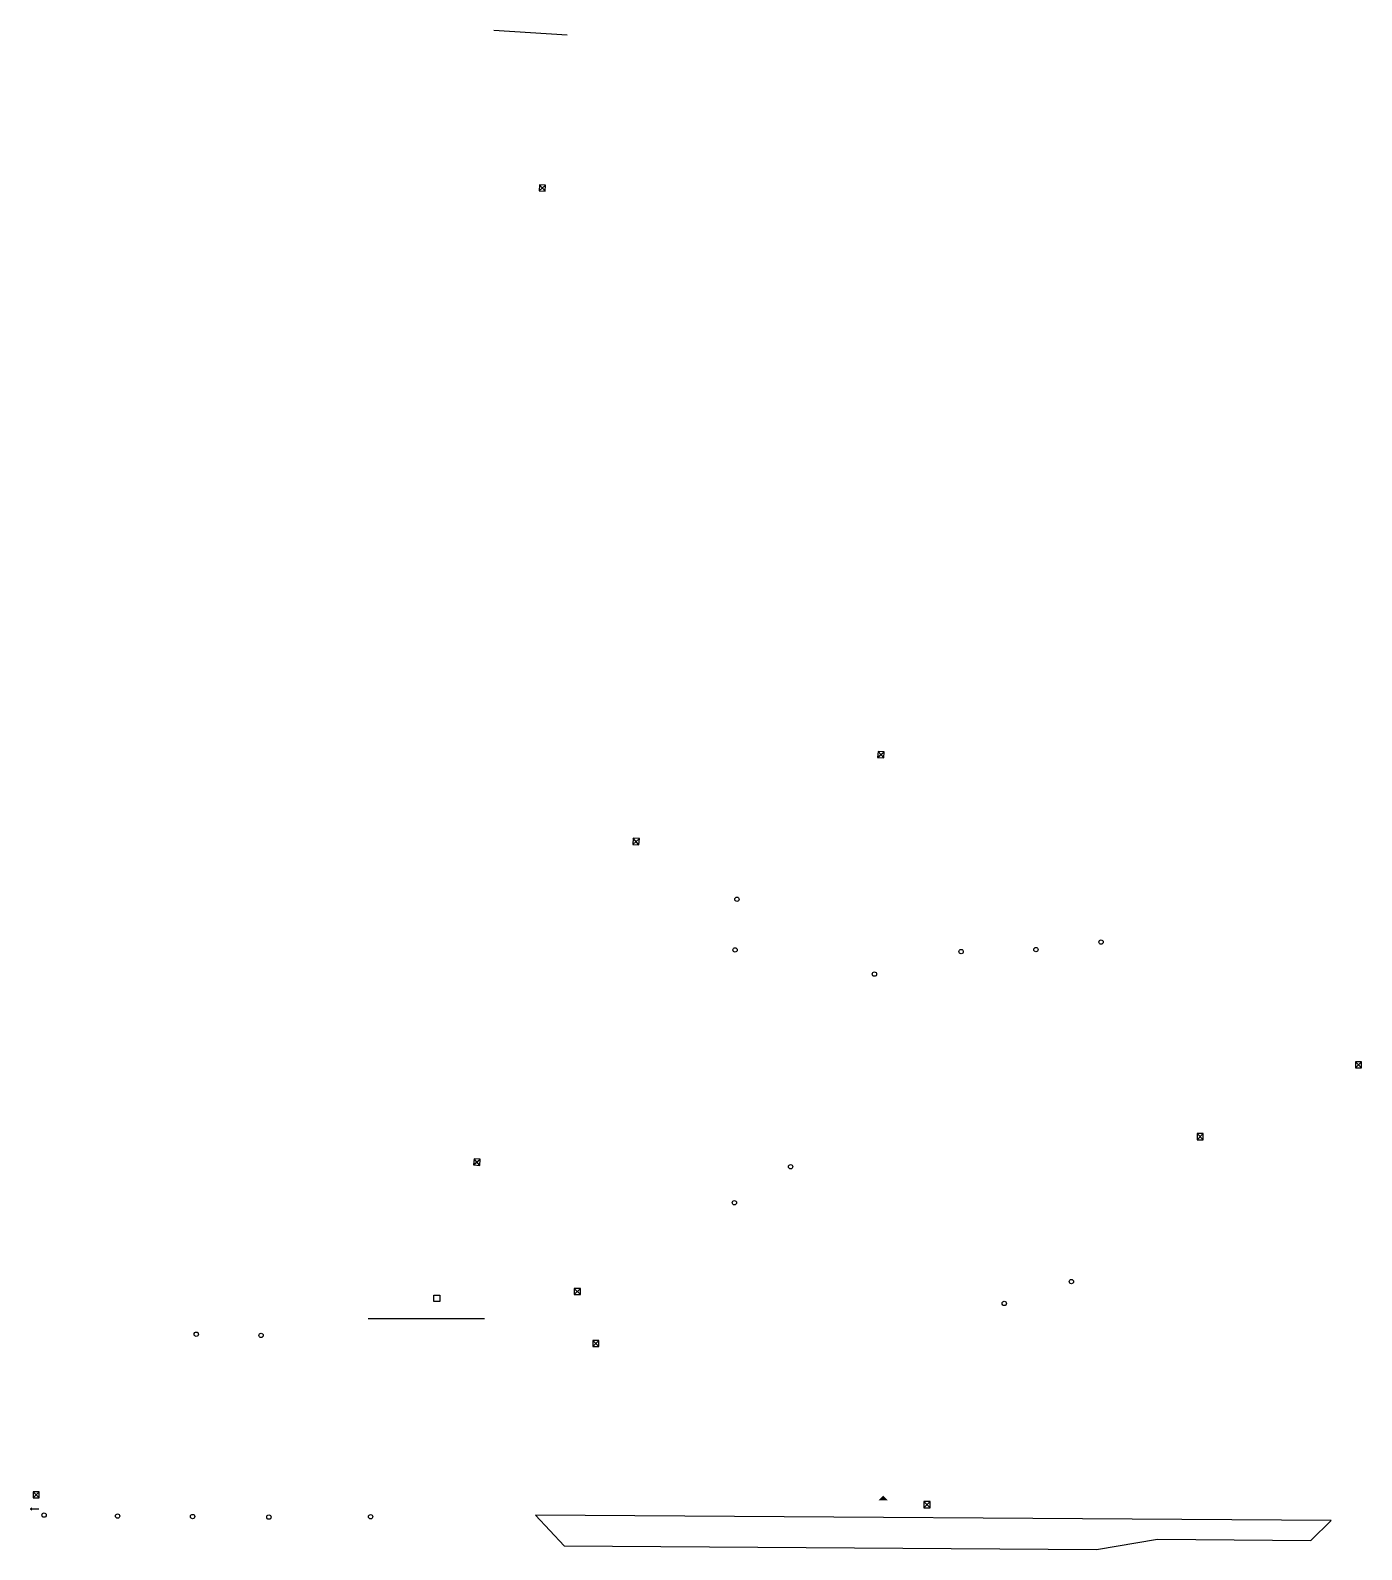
# Model space of a CAD drawing. Extents: x -707 to 39559235, y -707 to 60361897.
# Drawn here: x 37234709 to 37668918, y 59257546 to 59753193 of the extents above.
import ezdxf

# ---------------------------------------------------------------- set-up
doc = ezdxf.new("R2010")
doc.units = 0
doc.header["$LTSCALE"] = 10
doc.header["$MEASUREMENT"] = 0
doc.layers.add('@雨水口', color=1, linetype='Continuous', plot=False)
doc.layers.add('DIM_ELEV', color=3, linetype='Continuous')

# ---------------------------------------------------------------- blocks, each defined once
blk = doc.blocks.new('ba')
at = {"color": 1}
blk.add_lwpolyline([(-1948, -52), (52, -52), (52, 1948), (-1948, 1948)], close=True, dxfattribs=at)
for points in [[(52, -52), (-1948, 1948)], [(-1948, -52), (52, 1948)]]:
    blk.add_lwpolyline(points, dxfattribs=at)

msp = doc.modelspace()

# ---------------------------------------------------------------- hatches: boundary and pattern name
at = {"layer": 'DIM_ELEV'}
msp.add_hatch(color=256, dxfattribs=at).paths.add_polyline_path([(37512848, 59275168), (37514348, 59273668), (37511348, 59273668)])

# ---------------------------------------------------------------- linework, layer by layer
for points in [[(37409820, 59751622), (37385850, 59753193)], [(37382878, 59332845), (37344903, 59332845)], [(37408848, 59258730), (37582455, 59257546), (37602391, 59260910), (37652382, 59260569), (37659037, 59267024), (37399509, 59268794), (37408848, 59258730)]]:
    msp.add_lwpolyline(points)
msp.add_lwpolyline([(37366257, 59340534), (37368257, 59340534), (37368257, 59338534), (37366257, 59338534)], close=True)
at = {"layer": '@雨水口'}
for centre in [(37465145, 59469726), (37464570, 59453193), (37538301, 59452645), (37562669, 59453284), (37583924, 59455750), (37510032, 59445294), (37482652, 59382441), (37464331, 59370713), (37574271, 59344990), (37552377, 59337850), (37288808, 59327831), (37309930, 59327412), (37239149, 59268792), (37263142, 59268494), (37287611, 59268349), (37312484, 59268138), (37345697, 59268252)]:
    msp.add_circle(centre, 707, dxfattribs=at)
at = {"layer": 'Defpoints'}
for points in [[(37234709, 59270816), (37235152, 59271158)], [(37234709, 59270816), (37237490, 59270816)], [(37234709, 59270816), (37235152, 59270474)]]:
    msp.add_lwpolyline(points, dxfattribs=at)

# ---------------------------------------------------------------- block references
for p, rotation in [((37402573, 59700739), 356.108451663606), ((37512996, 59515889), 356.108451663606), ((37433166, 59487559), 356.108451663606), ((37381239, 59382953), 356.121823810403)]:
    msp.add_blockref('ba', p, dxfattribs=dict(rotation=rotation))
for p in [(37668865, 59414759), (37617219, 59391308), (37414043, 59340834), (37420117, 59323834), (37237552, 59274470), (37528113, 59271258)]:
    msp.add_blockref('ba', p)

doc.saveas('drawing.dxf')
